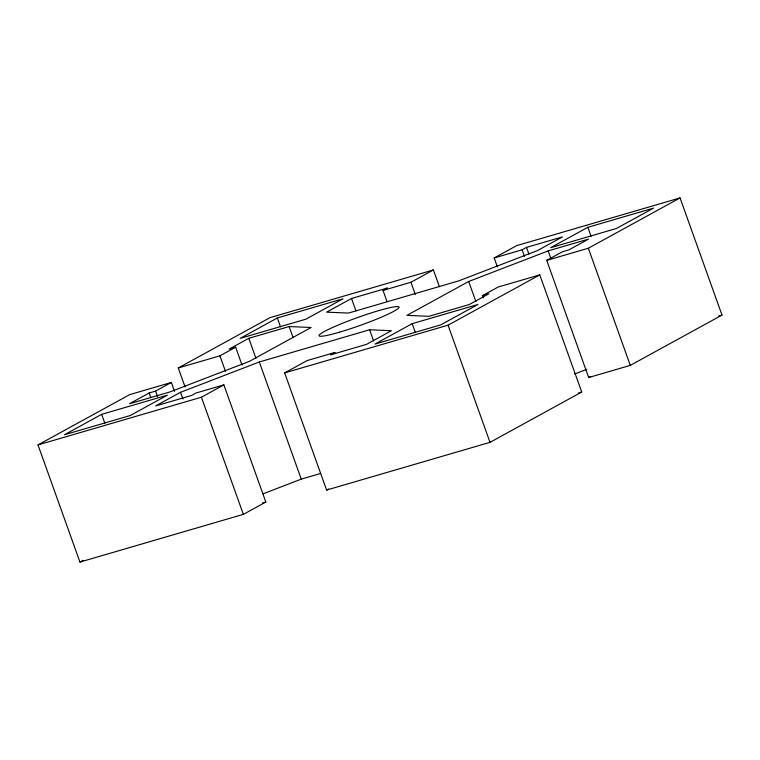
<?xml version="1.0" encoding="UTF-8"?>
<svg xmlns="http://www.w3.org/2000/svg" width="760" height="760" viewBox="0 0 760 760"><rect width="100%" height="100%" fill="white"/><g stroke="black" fill="none" stroke-linecap="round" stroke-linejoin="round"><path stroke-width="1.14" d="M483.208 297.901L482.41 295.668L498.142 287.033L539.771 274.882L581.714 392.027L490.01 442.339L326.601 490.058L284.648 372.903L307.116 360.582L335.046 352.422L330.638 354.844L366.529 344.365L391.4 330.714L369.597 329.773L259.312 361.978L180.528 392.293L155.648 405.935L191.539 395.456L195.957 393.043L223.877 384.883L265.82 502.037L243.352 514.358L79.942 562.077L38 444.923L129.703 394.62L171.323 382.46L174.524 391.39M185.079 386.935L178.286 367.973L269.99 317.661L433.399 269.942L439.394 286.681M101.659 414.342L64.486 434.739L130.197 415.549L167.371 395.152L101.659 414.342L104.861 423.272M277.334 317.974L240.16 338.371L305.872 319.181L343.045 298.784L277.334 317.974L280.535 326.895M171.323 382.46L155.591 391.096L149.141 392.977L129.552 403.731L169.888 391.951L249.365 361.37L311.125 327.493L289.123 326.543L248.786 338.314L229.197 349.068L235.648 347.187L242.031 365.037M178.286 367.973L219.906 355.813L235.648 347.187M387.001 301.577L383.012 290.424L387.419 288.002L351.528 298.49L326.648 312.132L348.45 313.072L458.745 280.867L537.529 250.562L562.4 236.911L526.509 247.389L522.101 249.812L494.181 257.963L497.372 266.893M38 444.923L201.409 397.214L223.877 384.883M383.012 290.424L410.932 282.273L433.399 269.942M494.181 257.963L516.648 245.641L680.058 197.923L722 315.077L630.297 365.38L588.677 377.54L546.725 260.385L562.466 251.75L568.908 249.869L588.506 239.124L548.169 250.895L468.692 281.485L406.933 315.362L428.925 316.312L469.262 304.532L488.861 293.787L482.41 295.668M412.176 323.674L375.003 344.062L440.714 324.881L477.897 304.484L412.176 323.674L415.378 332.595M587.86 227.297L550.677 247.694L616.389 228.504L653.572 208.116L587.86 227.297L591.052 236.227M284.648 372.903L448.058 325.185L539.771 274.882M546.725 260.385L588.344 248.235L680.058 197.923M79.942 562.077L83.039 560.376M326.601 490.058L328.643 488.936M588.677 377.54L590.644 376.456M262.96 493.867L301.255 479.132L320.587 473.48M574.655 373.996L586.796 369.322M718.599 316.065L722 315.077M578.341 393.015L581.714 392.027M262.476 503.015L265.82 502.037M588.344 248.235L630.297 365.38M548.169 250.895L550.962 258.713M526.509 247.389L528.913 254.087M522.101 249.812L524.495 256.5M468.692 281.485L475.883 301.568M448.058 325.185L490.01 442.339M410.932 282.273L415.33 294.548M369.597 329.773L373.597 340.926M351.528 298.49L355.927 310.755M289.123 326.543L293.123 337.697M259.312 361.978L301.255 479.132M248.786 338.314L255.977 358.397M219.906 355.813L225.501 371.431M201.409 397.214L243.352 514.358M180.528 392.293L182.923 398.981M155.591 391.096L157.586 396.673M149.141 392.977L150.746 397.442M339.312 332.243A42.512 4.151 -19.7 0 0 399.076 307.202A42.512 4.151 -19.7 0 0 338.703 324.834A42.512 4.151 -19.7 0 0 339.312 332.243"/></g></svg>
